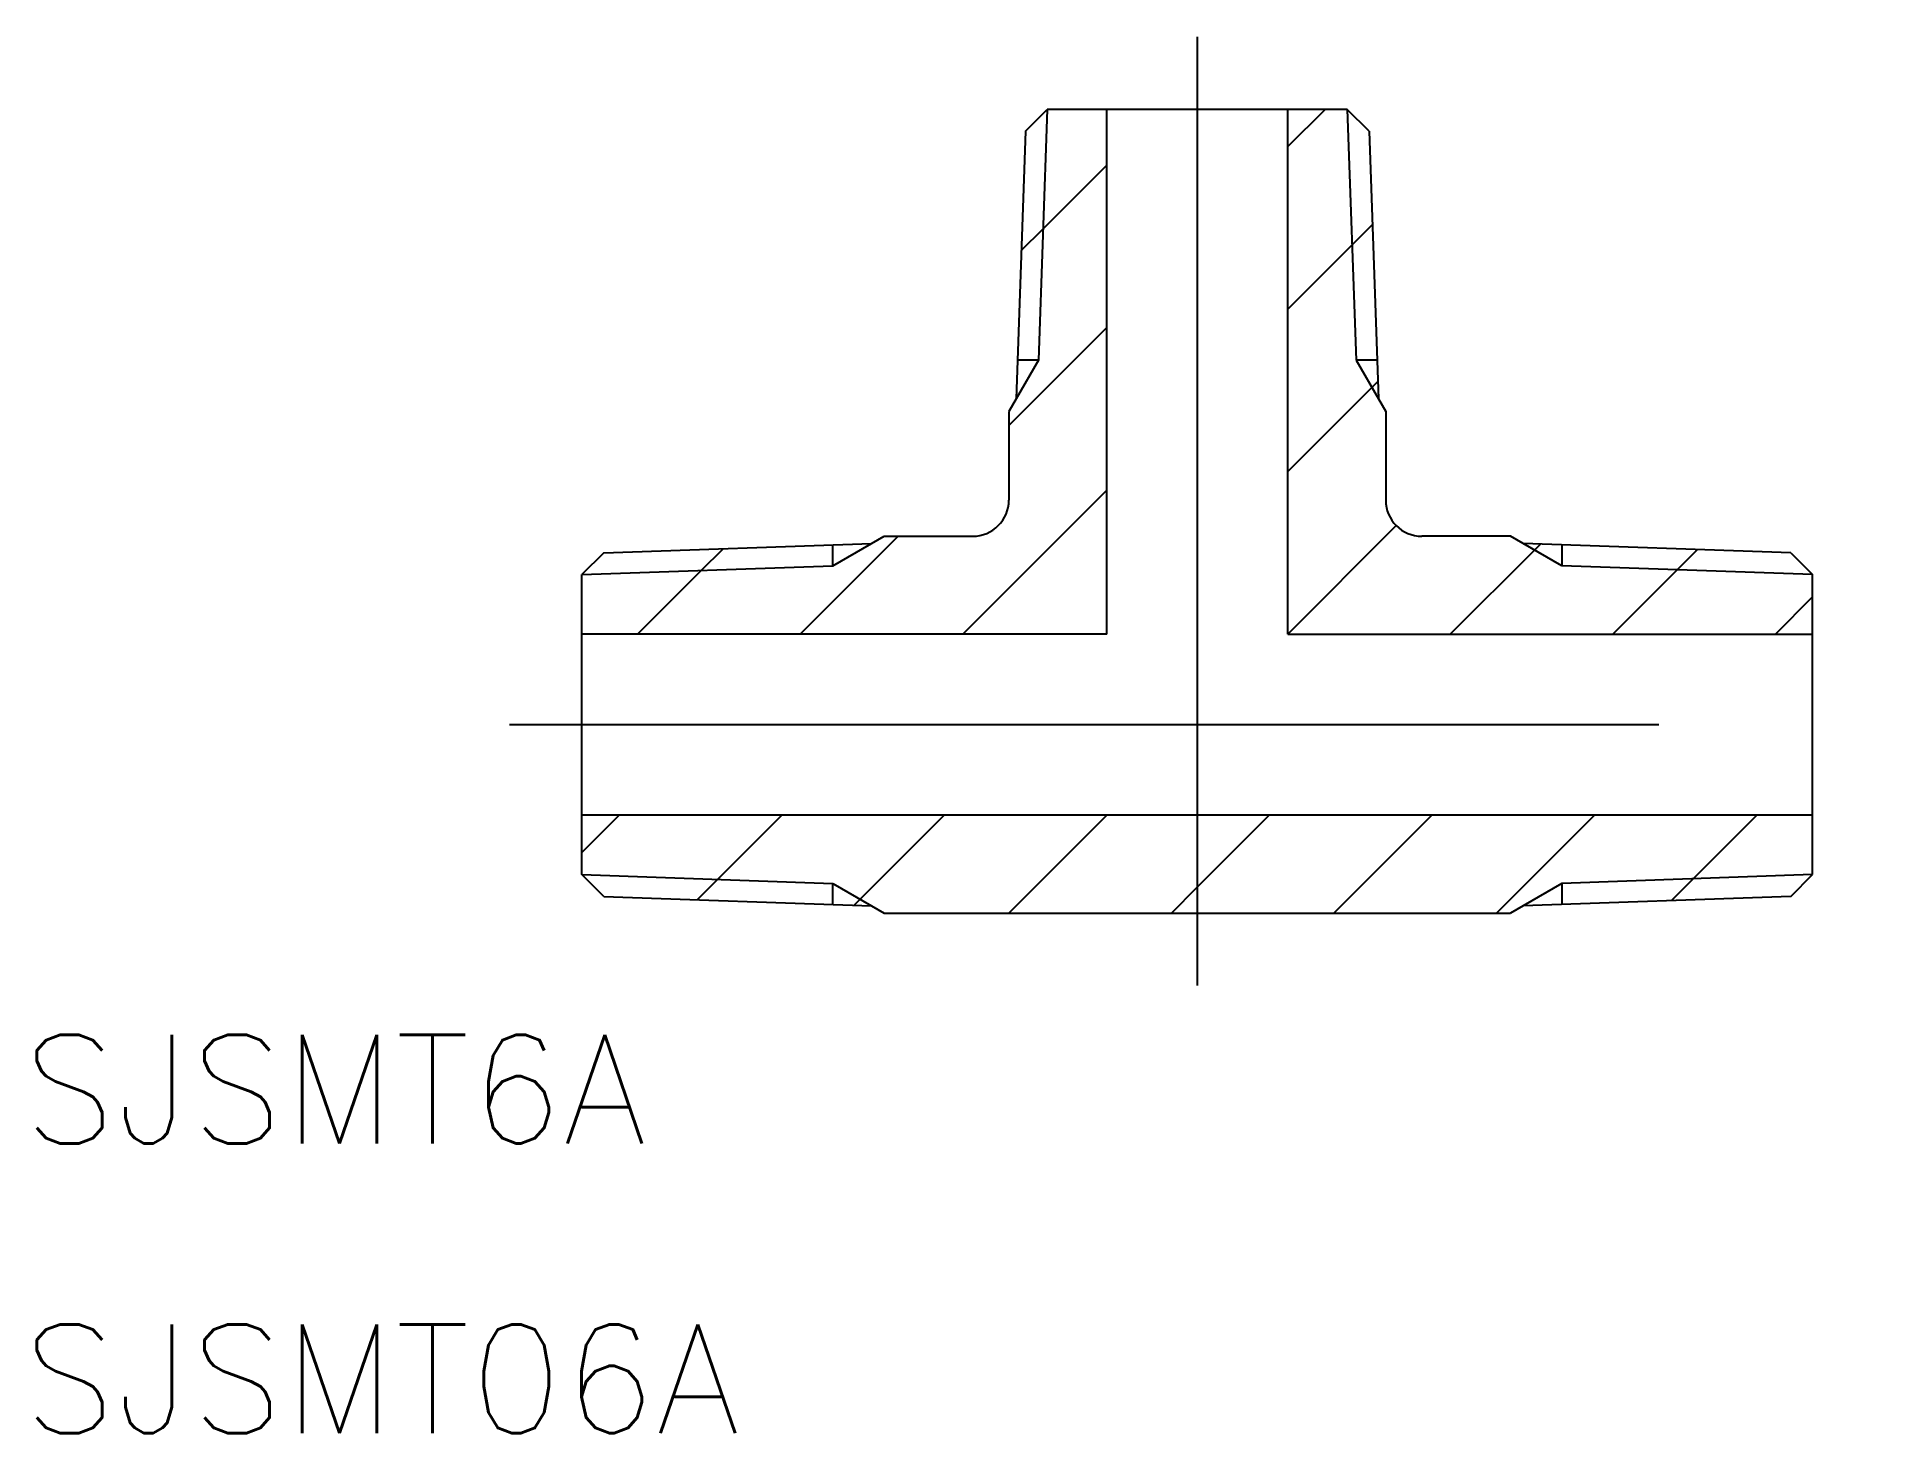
# Model space of a CAD drawing. Extents: x -32.1 to 19, y -19.6 to 19.
import ezdxf

# ---------------------------------------------------------------- set-up
doc = ezdxf.new("R2010")
doc.units = 0
doc.linetypes.add('CENTER', pattern=[50.8, 31.75, -6.35, 6.35, -6.35])
doc.layers.get('0').update_dxf_attribs({"linetype": 'CONTINUOUS'})
doc.layers.add('CENTER', color=1, linetype='CENTER')
doc.styles.get("Standard").update_dxf_attribs({"font": 'txt.shx', "height": 3, "bigfont": 'bigfont.shx'})

msp = doc.modelspace()

# ---------------------------------------------------------------- linework, layer by layer
at = {"color": 7, "linetype": 'CONTINUOUS'}
for p, q in [((-4.746, 16.398), (-4.144, 17)), ((4.144, 17), (-4.144, 17)), ((-2.5, 2.5), (-2.5, 17)), ((2.5, 2.5), (2.5, 17)), ((4.746, 16.398), (4.144, 17)), ((-4.746, 16.398), (-5.005, 9)), ((4.746, 16.398), (5.005, 9)), ((-4.386, 10.071), (-4.967, 10.071)), ((4.967, 10.071), (4.386, 10.071)), ((-5.005, 9), (-5.205, 8.654)), ((5.005, 9), (5.205, 8.654)), ((-5.205, 8.654), (-5.205, 6.205)), ((5.205, 8.654), (5.205, 6.205)), ((-9, 5.005), (-8.654, 5.205)), ((-8.654, 5.205), (-6.205, 5.205)), ((8.654, 5.205), (6.205, 5.205)), ((9, 5.005), (8.654, 5.205)), ((-16.398, 4.746), (-17, 4.144)), ((-16.398, 4.746), (-9, 5.005)), ((-10.071, 4.386), (-10.071, 4.967)), ((16.398, 4.746), (9, 5.005)), ((10.071, 4.967), (10.071, 4.386)), ((16.398, 4.746), (17, 4.144)), ((-17, -4.144), (-17, 4.144)), ((17, -4.144), (17, 4.144)), ((-2.5, 2.5), (-17, 2.5)), ((2.5, 2.5), (17, 2.5)), ((17, -2.5), (-17, -2.5)), ((-16.398, -4.746), (-17, -4.144)), ((-10.071, -4.967), (-10.071, -4.386)), ((10.071, -4.386), (10.071, -4.967)), ((16.398, -4.746), (17, -4.144)), ((-16.398, -4.746), (-9, -5.005)), ((-9, -5.005), (-8.654, -5.205)), ((9, -5.005), (8.654, -5.205)), ((16.398, -4.746), (9, -5.005)), ((-8.654, -5.205), (8.654, -5.205))]:
    msp.add_line(p, q, dxfattribs=at)
at = {"color": 3, "linetype": 'CONTINUOUS'}
for p, q in [((-4.144, 17), (-4.386, 10.071)), ((2.5, 15.97), (3.53, 17)), ((4.144, 17), (4.386, 10.071)), ((-4.26, 13.701), (-2.5, 15.461)), ((4.275, 13.255), (4.837, 13.817)), ((-4.862, 13.099), (-4.26, 13.701)), ((2.5, 11.48), (4.275, 13.255)), ((-5.205, 8.266), (-2.5, 10.97)), ((-4.386, 10.071), (-5.005, 9)), ((4.386, 10.071), (5.005, 9)), ((2.5, 6.99), (4.824, 9.314)), ((4.824, 9.314), (4.988, 9.478)), ((-6.48, 2.5), (-2.5, 6.48)), ((-10.97, 2.5), (-8.266, 5.205)), ((2.5, 2.5), (5.498, 5.498)), ((-13.701, 4.26), (-13.099, 4.862)), ((-10.071, 4.386), (-9, 5.005)), ((6.99, 2.5), (9.314, 4.824)), ((10.071, 4.386), (9, 5.005)), ((9.314, 4.824), (9.478, 4.988)), ((13.255, 4.275), (13.817, 4.837)), ((-17, 4.144), (-10.071, 4.386)), ((-15.461, 2.5), (-13.701, 4.26)), ((17, 4.144), (10.071, 4.386)), ((11.48, 2.5), (13.255, 4.275)), ((15.97, 2.5), (17, 3.53)), ((-17, -3.53), (-15.97, -2.5)), ((-13.255, -4.275), (-11.48, -2.5)), ((-9.314, -4.824), (-6.99, -2.5)), ((-5.205, -5.205), (-2.5, -2.5)), ((0, -4.49), (1.99, -2.5)), ((3.776, -5.205), (6.48, -2.5)), ((8.266, -5.205), (10.97, -2.5)), ((13.701, -4.26), (15.461, -2.5)), ((-17, -4.144), (-10.071, -4.386)), ((-13.817, -4.837), (-13.255, -4.275)), ((-10.071, -4.386), (-9, -5.005)), ((-0.715, -5.205), (0, -4.49)), ((10.071, -4.386), (9, -5.005)), ((17, -4.144), (10.071, -4.386)), ((13.099, -4.862), (13.701, -4.26)), ((-9.478, -4.988), (-9.314, -4.824))]:
    msp.add_line(p, q, dxfattribs=at)
at = {"color": 7, "linetype": 'CONTINUOUS'}
for centre, start, end in [((-6.205, 6.205), 270, 360), ((6.205, 6.205), 180, 270)]:
    msp.add_arc(centre, 1, start, end, dxfattribs=at)
at = {"layer": 'CENTER', "color": 1, "linetype": 'CENTER'}
for p, q in [((0, 19), (0, -7.205)), ((-19, 0), (19, 0))]:
    msp.add_line(p, q, dxfattribs=at)

# ---------------------------------------------------------------- texts
at = {"color": 7, "linetype": 'CONTINUOUS'}
for s, p in [('SJSMT6A', (-32.44, -11.572)), ('SJSMT06A', (-32.44, -19.572))]:
    msp.add_text(s, height=3, dxfattribs=at).set_placement(p)

doc.saveas('drawing.dxf')
